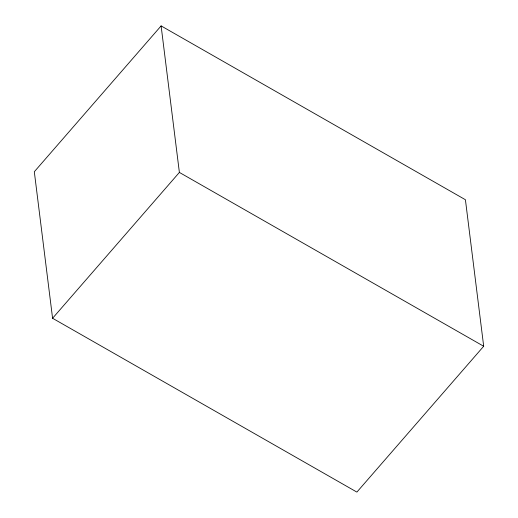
<?xml version="1.0" encoding="UTF-8"?>
<svg xmlns="http://www.w3.org/2000/svg" width="518" height="518" viewBox="0 0 518 518"><rect width="100%" height="100%" fill="white"/><g stroke="black" fill="none" stroke-linecap="round" stroke-linejoin="round"><path stroke-width="0.78" d="M161.111 25.9L34.311 171.743L52.583 318.266L356.889 492.1L483.689 346.257L465.417 199.734L161.111 25.9L179.383 172.423L52.583 318.266M179.383 172.423L483.689 346.257"/></g></svg>
